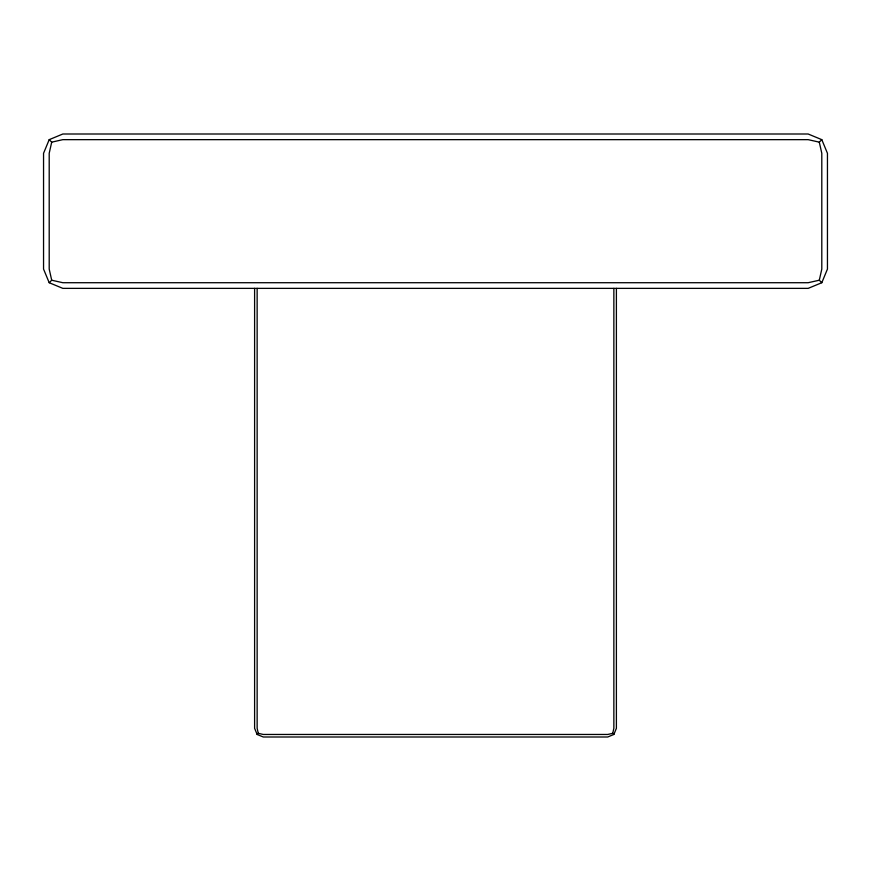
<?xml version="1.0" encoding="UTF-8"?>
<svg xmlns="http://www.w3.org/2000/svg" width="871" height="871" viewBox="0 0 871 871"><rect width="100%" height="100%" fill="white"/><g stroke="black" fill="none" stroke-linecap="round" stroke-linejoin="round"><path stroke-width="1.31" d="M49.201 139.654L51.705 142.158L49.201 153.296L49.201 269.074L51.705 280.212L49.201 282.716L43.55 269.074L43.55 153.296L49.201 139.654L62.843 134.003L808.157 134.003L821.799 139.654L827.45 153.296L827.45 269.074L821.799 282.716L808.157 288.366L62.843 288.366L49.201 282.716M254.604 288.366L254.604 728.319L257.141 734.46L263.282 736.997L607.718 736.997L613.859 734.46L612.727 733.328L613.859 728.319L613.859 288.366M821.799 282.716L819.295 280.212L821.799 269.074L821.799 153.296L819.295 142.158L821.799 139.654M613.859 734.46L616.396 728.319L616.396 288.366M257.141 734.46L258.273 733.328L257.141 728.319L257.141 288.366M51.705 142.158L62.843 139.654L808.157 139.654L819.295 142.158M819.295 280.212L808.157 282.716L62.843 282.716L51.705 280.212M612.727 733.328L607.718 734.46L263.282 734.46L258.273 733.328"/></g></svg>
